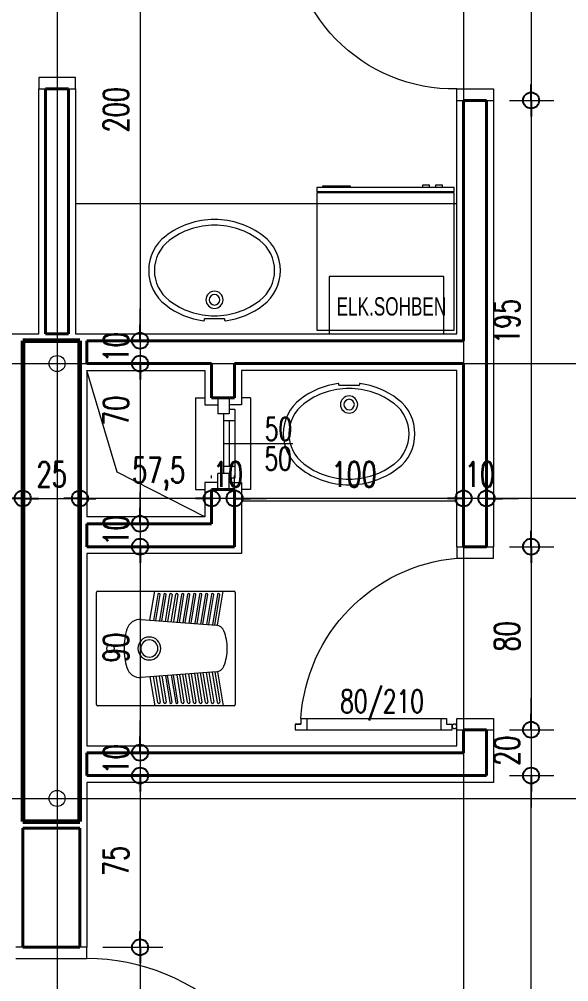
# Model space of a CAD drawing. Header units: millimetres. Extents: x 2016.56 to 2021.8, y 13721.83 to 13722.48.
# Drawn here: x 2017.4141 to 2017.4621, y 13722.1568 to 13722.2409 of the extents above; entities that cross this region are included whole.
import ezdxf

# ---------------------------------------------------------------- set-up
doc = ezdxf.new("R2010")
doc.units = ezdxf.units.MM
for name, pattern in [('ACAD_ISO04W100', [30, 24, -3, 0, -3]), ('ACAD_ISO07W100', [3, 0, -3]), ('DASHED2', [9.524999999999999, 6.35, -3.175])]:
    doc.linetypes.add(name, pattern=pattern)
doc.layers.get('0').update_dxf_attribs({"lineweight": 20})
for name, color, linetype, lineweight in [('aks', 1, 'Continuous', 9), ('DH', 7, 'Continuous', 20), ('DUVAR', 4, 'Continuous', 40), ('DV', 7, 'Continuous', 20), ('kolon', 5, 'Continuous', 60), ('PENCERE', 3, 'Continuous', 13), ('SIVA', 7, 'Continuous', 20), ('TEFRİŞ', 11, 'Continuous', 9), ('TEXT', 7, 'Continuous', 20)]:
    doc.layers.add(name, color=color, linetype=linetype, lineweight=lineweight)
doc.styles.get("Standard").update_dxf_attribs({"font": 'txt.shx', "width": 0.7, "height": 11})
doc.styles.add('style3', font='GOTHIC.TTF', dxfattribs={"width": 0.7, "height": 11})

msp = doc.modelspace()

# ---------------------------------------------------------------- linework, layer by layer
at = {"color": 0, "lineweight": -2}
for p, q in [((2017.458789710991, 13722.23378914312), (2017.458789710991, 13722.23518914312)), ((2017.458789710991, 13722.23378914312), (2017.458789710991, 13722.23238914312)), ((2017.42464477838, 13722.21278914312), (2017.42464477838, 13722.21418914312)), ((2017.42464477838, 13722.21278914312), (2017.42464477838, 13722.21418914312)), ((2017.42464477838, 13722.21078914312), (2017.42464477838, 13722.20938914313)), ((2017.42464477838, 13722.21078914312), (2017.42464477838, 13722.20938914313)), ((2017.414398024885, 13722.1990094783), (2017.412998024885, 13722.1990094783)), ((2017.414398024885, 13722.1990094783), (2017.415798024885, 13722.1990094783)), ((2017.419398024885, 13722.1990094783), (2017.417998024885, 13722.1990094783)), ((2017.419398024885, 13722.1990094783), (2017.420798024885, 13722.1990094783)), ((2017.42464477838, 13722.19678914312), (2017.42464477838, 13722.19818914312)), ((2017.42464477838, 13722.19678914312), (2017.42464477838, 13722.19818914312)), ((2017.430898024885, 13722.1990094783), (2017.429498024885, 13722.1990094783)), ((2017.430898024885, 13722.1990094783), (2017.429498024885, 13722.1990094783)), ((2017.432898024885, 13722.1990094783), (2017.434298024885, 13722.1990094783)), ((2017.432898024885, 13722.1990094783), (2017.434298024885, 13722.1990094783)), ((2017.452898024885, 13722.1990094783), (2017.451498024885, 13722.1990094783)), ((2017.452898024885, 13722.1990094783), (2017.451498024885, 13722.1990094783)), ((2017.454898024885, 13722.1990094783), (2017.456298024885, 13722.1990094783)), ((2017.454898024885, 13722.1990094783), (2017.456298024885, 13722.1990094783)), ((2017.458789710991, 13722.19478914312), (2017.458789710991, 13722.19618914312)), ((2017.42464477838, 13722.19478914312), (2017.42464477838, 13722.19338914312)), ((2017.42464477838, 13722.19478914312), (2017.42464477838, 13722.19338914312)), ((2017.458789710991, 13722.19478914312), (2017.458789710991, 13722.19338914312)), ((2017.458789710991, 13722.17878914312), (2017.458789710991, 13722.18018914312)), ((2017.458789710991, 13722.17878914312), (2017.458789710991, 13722.18018914312)), ((2017.42464477838, 13722.17678914312), (2017.42464477838, 13722.17818914312)), ((2017.42464477838, 13722.17678914312), (2017.42464477838, 13722.17818914312)), ((2017.42464477838, 13722.17478914312), (2017.42464477838, 13722.17338914312)), ((2017.42464477838, 13722.17478914312), (2017.42464477838, 13722.17338914312)), ((2017.458789710991, 13722.17478914312), (2017.458789710991, 13722.17338914312)), ((2017.458789710991, 13722.17478914312), (2017.458789710991, 13722.17338914312)), ((2017.42464477838, 13722.15978914312), (2017.42464477838, 13722.16118914312)), ((2017.42464477838, 13722.15978914312), (2017.42464477838, 13722.15838914312))]:
    msp.add_line(p, q, dxfattribs=at)
for p, q in [((2017.418998024885, 13722.22478914312), (2017.452298024885, 13722.22478914312)), ((2017.418998024885, 13722.22478914312), (2017.452298024885, 13722.22478914312)), ((2017.433498024885, 13722.19878914312), (2017.452298024885, 13722.19878914312)), ((2017.433498024885, 13722.19878914312), (2017.452298024885, 13722.19878914312))]:
    msp.add_line(p, q)
at = {"linetype": 'DASHED2'}
for p, q in [((2017.451170064522, 13722.21838914313), (2017.441170064522, 13722.21838914313)), ((2017.441170064522, 13722.21838914313), (2017.441170064522, 13722.21338914312)), ((2017.451170064522, 13722.21338914312), (2017.451170064522, 13722.21838914313))]:
    msp.add_line(p, q, dxfattribs=at)
at = {"color": 0, "lineweight": -2}
for centre in [(2017.458789710991, 13722.23378914312), (2017.458789710991, 13722.23378914312), (2017.42464477838, 13722.21278914312), (2017.42464477838, 13722.21278914312), (2017.42464477838, 13722.21078914312), (2017.42464477838, 13722.21078914312), (2017.414398024885, 13722.1990094783), (2017.414398024885, 13722.1990094783), (2017.419398024885, 13722.1990094783), (2017.419398024885, 13722.1990094783), (2017.430898024885, 13722.1990094783), (2017.430898024885, 13722.1990094783), (2017.432898024885, 13722.1990094783), (2017.432898024885, 13722.1990094783), (2017.452898024885, 13722.1990094783), (2017.452898024885, 13722.1990094783), (2017.454898024885, 13722.1990094783), (2017.454898024885, 13722.1990094783), (2017.42464477838, 13722.19678914312), (2017.42464477838, 13722.19678914312), (2017.42464477838, 13722.19478914312), (2017.42464477838, 13722.19478914312), (2017.458789710991, 13722.19478914312), (2017.458789710991, 13722.19478914312), (2017.458789710991, 13722.17878914312), (2017.458789710991, 13722.17878914312), (2017.42464477838, 13722.17678914312), (2017.42464477838, 13722.17678914312), (2017.42464477838, 13722.17478914312), (2017.42464477838, 13722.17478914312), (2017.458789710991, 13722.17478914312), (2017.458789710991, 13722.17478914312), (2017.42464477838, 13722.15978914312), (2017.42464477838, 13722.15978914312)]:
    msp.add_circle(centre, 0.0007, dxfattribs=at)
at = {"layer": 'aks', "linetype": 'ACAD_ISO04W100', "ltscale": 2}
for p, q in [((2017.417398024885, 13722.40645173834), (2017.417398024885, 13721.95238660583)), ((2017.417398024885, 13722.40645173834), (2017.417398024885, 13721.95238660583)), ((2017.452898024885, 13722.40645173834), (2017.452898024885, 13721.95238660583)), ((2017.452898024885, 13722.40645173834), (2017.452898024885, 13721.95238660583)), ((2017.135878254372, 13722.21078914312), (2017.599917795397, 13722.21078914312)), ((2017.135878254372, 13722.17278914312), (2017.599917795397, 13722.17278914312))]:
    msp.add_line(p, q, dxfattribs=at)
at = {"layer": 'aks'}
for centre in [(2017.417398024885, 13722.21078914312), (2017.417398024885, 13722.21078914312), (2017.417398024885, 13722.17278914312), (2017.417398024885, 13722.17278914312)]:
    msp.add_circle(centre, 0.0007, dxfattribs=at)
at = {"layer": 'DH', "lineweight": 20}
for p, q in [((2017.452898024885, 13722.20160637476), (2017.452898024885, 13722.1970094783)), ((2017.452898024885, 13722.20160637476), (2017.452898024885, 13722.1970094783)), ((2017.414398024885, 13722.19280788038), (2017.414398024885, 13722.2010094783)), ((2017.414398024885, 13722.19280788038), (2017.414398024885, 13722.2010094783)), ((2017.419398024885, 13722.20078914312), (2017.419398024885, 13722.2010094783)), ((2017.419398024885, 13722.1927502084), (2017.419398024885, 13722.2010094783)), ((2017.430898024885, 13722.20078914312), (2017.430898024885, 13722.2010094783)), ((2017.430898024885, 13722.20078914312), (2017.430898024885, 13722.2010094783)), ((2017.432898024885, 13722.19878914312), (2017.432898024885, 13722.2010094783)), ((2017.432898024885, 13722.19878914312), (2017.432898024885, 13722.2010094783)), ((2017.454898024885, 13722.20115988443), (2017.454898024885, 13722.1970094783)), ((2017.454898024885, 13722.20115988443), (2017.454898024885, 13722.1970094783))]:
    msp.add_line(p, q, dxfattribs=at)
at = {"layer": 'DH'}
for p, q in [((2017.415798024885, 13722.1990094783), (2017.417998024885, 13722.1990094783)), ((2017.429498024885, 13722.1990094783), (2017.420798024885, 13722.1990094783)), ((2017.429498024885, 13722.1990094783), (2017.428098024885, 13722.1990094783)), ((2017.432898024885, 13722.1990094783), (2017.430898024885, 13722.1990094783)), ((2017.451498024885, 13722.1990094783), (2017.434298024885, 13722.1990094783)), ((2017.434298024885, 13722.1990094783), (2017.435698024885, 13722.1990094783)), ((2017.451498024885, 13722.1990094783), (2017.450098024885, 13722.1990094783)), ((2017.454898024885, 13722.1990094783), (2017.452898024885, 13722.1990094783)), ((2017.475498024885, 13722.1990094783), (2017.456298024885, 13722.1990094783)), ((2017.456298024885, 13722.1990094783), (2017.457698024885, 13722.1990094783))]:
    msp.add_line(p, q, dxfattribs=at)
at = {"layer": 'DUVAR'}
for p, q in [((2017.418398024885, 13722.23478914312), (2017.416398024885, 13722.23478914312)), ((2017.416398024885, 13722.21338914312), (2017.416398024885, 13722.23478914312)), ((2017.418398024885, 13722.23478914312), (2017.416398024885, 13722.23478914312)), ((2017.416398024885, 13722.21338914312), (2017.416398024885, 13722.23478914312)), ((2017.418398024885, 13722.21338914312), (2017.418398024885, 13722.23478914312)), ((2017.418398024885, 13722.21338914312), (2017.418398024885, 13722.23478914312)), ((2017.452898024885, 13722.23378914312), (2017.452898024885, 13722.21278914312)), ((2017.452898024885, 13722.23378914312), (2017.454898024885, 13722.23378914312)), ((2017.452898024885, 13722.23378914312), (2017.452898024885, 13722.21278914312)), ((2017.452898024885, 13722.23378914312), (2017.454898024885, 13722.23378914312)), ((2017.454898024885, 13722.23378914312), (2017.454898024885, 13722.19478914312)), ((2017.454898024885, 13722.23378914312), (2017.454898024885, 13722.19478914312)), ((2017.416398024885, 13722.21338914312), (2017.418398024885, 13722.21338914312)), ((2017.419998024885, 13722.21278914312), (2017.452898024885, 13722.21278914312)), ((2017.419998024885, 13722.21278914312), (2017.452898024885, 13722.21278914312)), ((2017.419998024885, 13722.21278914312), (2017.419998024885, 13722.21078914312)), ((2017.419998024885, 13722.21078914312), (2017.430898024885, 13722.21078914312)), ((2017.419998024885, 13722.21078914312), (2017.430898024885, 13722.21078914312)), ((2017.430898024885, 13722.21078914312), (2017.430898024885, 13722.20778914312)), ((2017.430898024885, 13722.21078914312), (2017.430898024885, 13722.20778914312)), ((2017.432898024885, 13722.21078914312), (2017.452898024885, 13722.21078914312)), ((2017.432898024885, 13722.21078914312), (2017.432898024885, 13722.20778914312)), ((2017.432898024885, 13722.21078914312), (2017.452898024885, 13722.21078914312)), ((2017.432898024885, 13722.21078914312), (2017.432898024885, 13722.20778914312)), ((2017.452898024885, 13722.21078914312), (2017.452898024885, 13722.19478914312)), ((2017.452898024885, 13722.21078914312), (2017.452898024885, 13722.19478914312)), ((2017.430898024885, 13722.20778914312), (2017.432898024885, 13722.20778914312)), ((2017.430898024885, 13722.20778914312), (2017.432898024885, 13722.20778914312)), ((2017.430898024885, 13722.19978914312), (2017.430898024885, 13722.19678914312)), ((2017.430898024885, 13722.19978914312), (2017.432898024885, 13722.19978914312)), ((2017.430898024885, 13722.19978914312), (2017.430898024885, 13722.19678914312)), ((2017.430898024885, 13722.19978914312), (2017.432898024885, 13722.19978914312)), ((2017.432898024885, 13722.19978914312), (2017.432898024885, 13722.19478914312)), ((2017.432898024885, 13722.19978914312), (2017.432898024885, 13722.19478914312)), ((2017.430898024885, 13722.19678914312), (2017.419998024885, 13722.19678914312)), ((2017.430898024885, 13722.19678914312), (2017.419998024885, 13722.19678914312)), ((2017.419998024885, 13722.19678914312), (2017.419998024885, 13722.19478914312)), ((2017.432898024885, 13722.19478914312), (2017.419998024885, 13722.19478914312)), ((2017.432898024885, 13722.19478914312), (2017.419998024885, 13722.19478914312)), ((2017.452898024885, 13722.19478914312), (2017.454898024885, 13722.19478914312)), ((2017.452898024885, 13722.19478914312), (2017.454898024885, 13722.19478914312)), ((2017.452898024885, 13722.17878914312), (2017.452898024885, 13722.17678914312)), ((2017.452898024885, 13722.17878914312), (2017.454898024885, 13722.17878914312)), ((2017.452898024885, 13722.17878914312), (2017.452898024885, 13722.17678914312)), ((2017.452898024885, 13722.17878914312), (2017.454898024885, 13722.17878914312)), ((2017.454898024885, 13722.17878914312), (2017.454898024885, 13722.17478914312)), ((2017.454898024885, 13722.17878914312), (2017.454898024885, 13722.17478914312)), ((2017.452898024885, 13722.17678914312), (2017.419998024885, 13722.17678914312)), ((2017.419998024885, 13722.17478914312), (2017.419998024885, 13722.17678914312)), ((2017.452898024885, 13722.17678914312), (2017.419998024885, 13722.17678914312)), ((2017.419998024885, 13722.17478914312), (2017.419998024885, 13722.17678914312)), ((2017.454898024885, 13722.17478914312), (2017.419998024885, 13722.17478914312)), ((2017.454898024885, 13722.17478914312), (2017.419998024885, 13722.17478914312)), ((2017.414398024885, 13722.17018914312), (2017.414398024885, 13722.15978914312)), ((2017.414398024885, 13722.17018914312), (2017.419398024885, 13722.17018914312)), ((2017.414398024885, 13722.17018914312), (2017.419398024885, 13722.17018914312)), ((2017.414398024885, 13722.17018914312), (2017.414398024885, 13722.15978914312)), ((2017.414398024885, 13722.17018914312), (2017.414398024885, 13722.15978914312)), ((2017.414398024885, 13722.17018914312), (2017.419398024885, 13722.17018914312)), ((2017.414398024885, 13722.17018914312), (2017.419398024885, 13722.17018914312)), ((2017.414398024885, 13722.17018914312), (2017.414398024885, 13722.15978914312)), ((2017.419398024885, 13722.17018914312), (2017.419398024885, 13722.15978914312)), ((2017.419398024885, 13722.17018914312), (2017.419398024885, 13722.15978914312)), ((2017.419398024885, 13722.17018914312), (2017.419398024885, 13722.15978914312)), ((2017.419398024885, 13722.17018914312), (2017.419398024885, 13722.15978914312)), ((2017.414398024885, 13722.15978914312), (2017.419398024885, 13722.15978914312)), ((2017.414398024885, 13722.15978914312), (2017.419398024885, 13722.15978914312)), ((2017.414398024885, 13722.15978914312), (2017.419398024885, 13722.15978914312)), ((2017.414398024885, 13722.15978914312), (2017.419398024885, 13722.15978914312))]:
    msp.add_line(p, q, dxfattribs=at)
at = {"layer": 'DV'}
for p, q in [((2017.42464477838, 13722.25138914312), (2017.42464477838, 13722.21418914312)), ((2017.458789710991, 13722.24938914312), (2017.458789710991, 13722.23518914312)), ((2017.458789710991, 13722.23238914312), (2017.458789710991, 13722.19618914312)), ((2017.42464477838, 13722.21418914312), (2017.42464477838, 13722.21558914312)), ((2017.42464477838, 13722.21278914312), (2017.42464477838, 13722.21078914312)), ((2017.42464477838, 13722.20938914313), (2017.42464477838, 13722.20798914312)), ((2017.42464477838, 13722.20938914313), (2017.42464477838, 13722.19818914312)), ((2017.42464477838, 13722.19818914312), (2017.42464477838, 13722.19958914312)), ((2017.42464477838, 13722.19678914312), (2017.42464477838, 13722.19478914312)), ((2017.42464477838, 13722.19338914312), (2017.42464477838, 13722.19198914312)), ((2017.42464477838, 13722.19338914312), (2017.42464477838, 13722.17818914312)), ((2017.458789710991, 13722.19338914312), (2017.458789710991, 13722.18018914312)), ((2017.458789710991, 13722.18018914312), (2017.458789710991, 13722.18158914312)), ((2017.42464477838, 13722.17818914312), (2017.42464477838, 13722.17958914312)), ((2017.458789710991, 13722.17878914312), (2017.458789710991, 13722.17478914312)), ((2017.42464477838, 13722.17678914312), (2017.42464477838, 13722.17478914312)), ((2017.42464477838, 13722.17338914312), (2017.42464477838, 13722.17198914312)), ((2017.42464477838, 13722.17338914312), (2017.42464477838, 13722.16118914312)), ((2017.458789710991, 13722.13618914312), (2017.458789710991, 13722.17338914312)), ((2017.458789710991, 13722.17338914312), (2017.458789710991, 13722.17198914312)), ((2017.42464477838, 13722.15838914312), (2017.42464477838, 13722.14118914312))]:
    msp.add_line(p, q, dxfattribs=at)
at = {"layer": 'DV', "lineweight": 20}
for p, q in [((2017.456898024885, 13722.23378914312), (2017.460789710991, 13722.23378914312)), ((2017.456898024885, 13722.23378914312), (2017.460789710991, 13722.23378914312)), ((2017.425340600043, 13722.21278914312), (2017.42264477838, 13722.21278914312)), ((2017.425340600043, 13722.21278914312), (2017.42264477838, 13722.21278914312)), ((2017.425704983987, 13722.21078914312), (2017.42264477838, 13722.21078914312)), ((2017.425704983987, 13722.21078914312), (2017.42264477838, 13722.21078914312)), ((2017.425975613407, 13722.19678914312), (2017.42264477838, 13722.19678914312)), ((2017.425975613407, 13722.19678914312), (2017.42264477838, 13722.19678914312)), ((2017.426276742785, 13722.19478914312), (2017.42264477838, 13722.19478914312)), ((2017.426276742785, 13722.19478914312), (2017.42264477838, 13722.19478914312)), ((2017.456898024885, 13722.19478914312), (2017.460789710991, 13722.19478914312)), ((2017.456898024885, 13722.19478914312), (2017.460789710991, 13722.19478914312)), ((2017.456898024885, 13722.17878914312), (2017.460789710991, 13722.17878914312)), ((2017.456898024885, 13722.17878914312), (2017.460789710991, 13722.17878914312)), ((2017.42741523623, 13722.17678914312), (2017.42264477838, 13722.17678914312)), ((2017.42741523623, 13722.17678914312), (2017.42264477838, 13722.17678914312)), ((2017.427684037074, 13722.17478914312), (2017.42264477838, 13722.17478914312)), ((2017.427684037074, 13722.17478914312), (2017.42264477838, 13722.17478914312)), ((2017.456898024885, 13722.17478914312), (2017.460789710991, 13722.17478914312)), ((2017.456898024885, 13722.17478914312), (2017.460789710991, 13722.17478914312)), ((2017.421398024885, 13722.15978914312), (2017.42664477838, 13722.15978914312)), ((2017.421398024885, 13722.15978914312), (2017.42664477838, 13722.15978914312))]:
    msp.add_line(p, q, dxfattribs=at)
at = {"layer": 'kolon'}
for p, q in [((2017.419398024885, 13722.21278914312), (2017.414398024885, 13722.21278914312)), ((2017.414398024885, 13722.21278914312), (2017.414398024885, 13722.17078914312)), ((2017.419398024885, 13722.21278914312), (2017.414398024885, 13722.21278914312)), ((2017.414398024885, 13722.21278914312), (2017.414398024885, 13722.17078914312)), ((2017.419398024885, 13722.17078914312), (2017.419398024885, 13722.21278914312)), ((2017.419398024885, 13722.17078914312), (2017.419398024885, 13722.21278914312)), ((2017.414398024885, 13722.17078914312), (2017.419398024885, 13722.17078914312)), ((2017.414398024885, 13722.17078914312), (2017.419398024885, 13722.17078914312))]:
    msp.add_line(p, q, dxfattribs=at)
at = {"layer": 'PENCERE'}
for p, q in [((2017.418998024885, 13722.23578914312), (2017.415798024885, 13722.23578914312)), ((2017.415798024885, 13722.23578914312), (2017.415798024885, 13722.23478914312)), ((2017.418998024885, 13722.23578914312), (2017.415798024885, 13722.23578914312)), ((2017.415798024885, 13722.23578914312), (2017.415798024885, 13722.23478914312)), ((2017.418998024885, 13722.23478914312), (2017.418998024885, 13722.23578914312)), ((2017.418998024885, 13722.23478914312), (2017.418998024885, 13722.23578914312)), ((2017.415798024885, 13722.23478914312), (2017.416398024885, 13722.23478914312)), ((2017.415798024885, 13722.23478914312), (2017.416398024885, 13722.23478914312)), ((2017.418398024885, 13722.23478914312), (2017.418998024885, 13722.23478914312)), ((2017.418398024885, 13722.23478914312), (2017.418998024885, 13722.23478914312)), ((2017.455498024885, 13722.23478914312), (2017.455498024885, 13722.23378914312)), ((2017.455498024885, 13722.23478914312), (2017.455498024885, 13722.23378914312)), ((2017.452298024885, 13722.23378914312), (2017.452898024885, 13722.23378914312)), ((2017.452298024885, 13722.23378914312), (2017.452898024885, 13722.23378914312)), ((2017.454898024885, 13722.23378914312), (2017.455498024885, 13722.23378914312)), ((2017.454898024885, 13722.23378914312), (2017.455498024885, 13722.23378914312)), ((2017.431433699091, 13722.20778914312), (2017.431433699091, 13722.20638914312)), ((2017.431433699091, 13722.20778914312), (2017.431433699091, 13722.20638914312)), ((2017.432433699091, 13722.20778914312), (2017.432433699091, 13722.20638914312)), ((2017.432433699091, 13722.20778914312), (2017.432433699091, 13722.20638914312)), ((2017.432933699091, 13722.20678914312), (2017.432433699091, 13722.20678914312)), ((2017.432933699091, 13722.20678914312), (2017.432433699091, 13722.20678914312)), ((2017.432933699091, 13722.20678914312), (2017.432933699091, 13722.20078914312)), ((2017.432933699091, 13722.20678914312), (2017.432933699091, 13722.20078914312)), ((2017.432433699091, 13722.20638914312), (2017.431433699091, 13722.20638914312)), ((2017.432433699091, 13722.20638914312), (2017.431433699091, 13722.20638914312)), ((2017.431933699091, 13722.20638914312), (2017.431933699091, 13722.20118914312)), ((2017.431933699091, 13722.20638914312), (2017.431933699091, 13722.20118914312)), ((2017.432933699091, 13722.20578914313), (2017.431933699091, 13722.20578914313)), ((2017.432933699091, 13722.20578914313), (2017.431933699091, 13722.20578914313)), ((2017.432433699091, 13722.20578914313), (2017.432433699091, 13722.20178914312)), ((2017.432433699091, 13722.20578914313), (2017.432433699091, 13722.20178914312)), ((2017.432933699091, 13722.20178914312), (2017.431933699091, 13722.20178914312)), ((2017.432933699091, 13722.20178914312), (2017.431933699091, 13722.20178914312)), ((2017.432433699091, 13722.20118914312), (2017.431433699091, 13722.20118914312)), ((2017.431433699091, 13722.19978914312), (2017.431433699091, 13722.20118914312)), ((2017.432433699091, 13722.20118914312), (2017.431433699091, 13722.20118914312)), ((2017.431433699091, 13722.19978914312), (2017.431433699091, 13722.20118914312)), ((2017.432433699091, 13722.19978914312), (2017.432433699091, 13722.20118914312)), ((2017.432433699091, 13722.19978914312), (2017.432433699091, 13722.20118914312)), ((2017.432933699091, 13722.20078914312), (2017.432433699091, 13722.20078914312)), ((2017.432933699091, 13722.20078914312), (2017.432433699091, 13722.20078914312)), ((2017.452298024885, 13722.19478914312), (2017.452898024885, 13722.19478914312)), ((2017.452298024885, 13722.19478914312), (2017.452898024885, 13722.19478914312)), ((2017.454898024885, 13722.19478914312), (2017.455498024885, 13722.19478914312)), ((2017.454898024885, 13722.19478914312), (2017.455498024885, 13722.19478914312)), ((2017.455498024885, 13722.19378914312), (2017.455498024885, 13722.19478914312)), ((2017.455498024885, 13722.19378914312), (2017.455498024885, 13722.19478914312)), ((2017.455498024885, 13722.17978914312), (2017.455498024885, 13722.17878914312)), ((2017.455498024885, 13722.17978914312), (2017.455498024885, 13722.17878914312)), ((2017.452298024885, 13722.17878914312), (2017.452898024885, 13722.17878914312)), ((2017.452298024885, 13722.17878914312), (2017.452898024885, 13722.17878914312)), ((2017.454898024885, 13722.17878914312), (2017.455498024885, 13722.17878914312)), ((2017.454898024885, 13722.17878914312), (2017.455498024885, 13722.17878914312)), ((2017.414398024885, 13722.15978914312), (2017.413798024885, 13722.15978914312)), ((2017.414398024885, 13722.15978914312), (2017.413798024885, 13722.15978914312)), ((2017.419998024885, 13722.15978914312), (2017.419398024885, 13722.15978914312)), ((2017.419998024885, 13722.15978914312), (2017.419398024885, 13722.15978914312)), ((2017.419998024885, 13722.15878914312), (2017.419998024885, 13722.15978914312)), ((2017.419998024885, 13722.15878914312), (2017.419998024885, 13722.15978914312))]:
    msp.add_line(p, q, dxfattribs=at)
at = {"layer": 'PENCERE', "extrusion": (2.999321443644279e-32, -1.224606353822378e-16, -1)}
for p, q in [((2017.452298024885, 13722.23478914312), (2017.455498024885, 13722.23478914312)), ((2017.452298024885, 13722.23378914312), (2017.452298024885, 13722.23478914312)), ((2017.452298024885, 13722.23478914312), (2017.455498024885, 13722.23478914312)), ((2017.452298024885, 13722.23378914312), (2017.452298024885, 13722.23478914312))]:
    msp.add_line(p, q, dxfattribs=at)
at = {"layer": 'PENCERE', "extrusion": (2.999321443644278e-32, 1.224606353822377e-16, -1)}
for p, q in [((2017.452298024885, 13722.19478914312), (2017.452298024885, 13722.19378914312)), ((2017.452298024885, 13722.19478914312), (2017.452298024885, 13722.19378914312)), ((2017.452298024885, 13722.19378914312), (2017.455498024885, 13722.19378914312)), ((2017.452298024885, 13722.19378914312), (2017.455498024885, 13722.19378914312))]:
    msp.add_line(p, q, dxfattribs=at)
at = {"layer": 'PENCERE', "extrusion": (4.379057701015052e-47, -1.224606353822377e-16, -1)}
for p, q in [((2017.438698024885, 13722.17978914312), (2017.451398024885, 13722.17978914312)), ((2017.438698024885, 13722.17978914312), (2017.438698024885, 13722.17928914313)), ((2017.438698024885, 13722.17978914312), (2017.451398024885, 13722.17978914312)), ((2017.438698024885, 13722.17978914312), (2017.438698024885, 13722.17928914313)), ((2017.439198024885, 13722.17978914312), (2017.439198024885, 13722.17878914312)), ((2017.439198024885, 13722.17978914312), (2017.439198024885, 13722.17878914312)), ((2017.450898024885, 13722.17978914312), (2017.450898024885, 13722.17878914312)), ((2017.450898024885, 13722.17978914312), (2017.450898024885, 13722.17878914312)), ((2017.451398024885, 13722.17978914312), (2017.451398024885, 13722.17928914313)), ((2017.451398024885, 13722.17978914312), (2017.451398024885, 13722.17928914313)), ((2017.438698024885, 13722.17928914313), (2017.438198024885, 13722.17928914313)), ((2017.438198024885, 13722.17928914313), (2017.438698024885, 13722.17928914313)), ((2017.438198024885, 13722.17928914313), (2017.438198024885, 13722.17878914312)), ((2017.438698024885, 13722.17928914313), (2017.438198024885, 13722.17928914313)), ((2017.438198024885, 13722.17928914313), (2017.438698024885, 13722.17928914313)), ((2017.438198024885, 13722.17928914313), (2017.438198024885, 13722.17878914312)), ((2017.451398024885, 13722.17928914313), (2017.451898024885, 13722.17928914313)), ((2017.451398024885, 13722.17928914313), (2017.451898024885, 13722.17928914313)), ((2017.451898024885, 13722.17878914312), (2017.451898024885, 13722.17928914313)), ((2017.451898024885, 13722.17878914312), (2017.451898024885, 13722.17928914313)), ((2017.438198024885, 13722.17878914312), (2017.451898024885, 13722.17878914312)), ((2017.438198024885, 13722.17878914312), (2017.451898024885, 13722.17878914312))]:
    msp.add_line(p, q, dxfattribs=at)
at = {"layer": 'PENCERE', "extrusion": (1.499660721822138e-32, -1.224606353822377e-16, -1)}
for p, q in [((2017.452298024885, 13722.17978914312), (2017.455498024885, 13722.17978914312)), ((2017.452298024885, 13722.17878914312), (2017.452298024885, 13722.17978914312)), ((2017.452298024885, 13722.17978914312), (2017.455498024885, 13722.17978914312)), ((2017.452298024885, 13722.17878914312), (2017.452298024885, 13722.17978914312))]:
    msp.add_line(p, q, dxfattribs=at)
at = {"layer": 'PENCERE', "extrusion": (-1.359474883320852e-29, 1.224606353822377e-16, -1)}
msp.add_line((2017.413798024885, 13722.15878914312), (2017.419998024885, 13722.15878914312), dxfattribs=at)
msp.add_line((2017.413798024885, 13722.15878914312), (2017.419998024885, 13722.15878914312), dxfattribs=at)
at = {"layer": 'PENCERE', "extrusion": (4.379057701015052e-47, -1.224606353822377e-16, -1)}
msp.add_circle((-2017.452098024885, 13722.17908914312), 0.0002, dxfattribs=at)
msp.add_circle((-2017.452098024885, 13722.17908914312), 0.0002, dxfattribs=at)
at = {"layer": 'PENCERE', "extrusion": (4.379057701015053e-47, 1.224606353822377e-16, -1)}
msp.add_arc((-2017.452050141779, 13722.24915320357), 0.01436619916531696, 269.0113348320822, 2.537105294309051, dxfattribs=at)
msp.add_arc((-2017.452050141779, 13722.24915320357), 0.01436619916531696, 269.0113348320822, 2.537105294309051, dxfattribs=at)
at = {"layer": 'PENCERE', "extrusion": (4.379057701015052e-47, -1.224606353822377e-16, -1)}
msp.add_arc((-2017.453657129477, 13722.17886315581), 0.01498773707762894, 3.542160714064348, 84.79720814312692, dxfattribs=at)
msp.add_arc((-2017.453657129477, 13722.17886315581), 0.01498773707762894, 3.542160714064348, 84.79720814312692, dxfattribs=at)
at = {"layer": 'PENCERE'}
msp.add_arc((2017.420084510256, 13722.14099844898), 0.01779090436109204, 359.3259128551594, 90.27852807287003, dxfattribs=at)
msp.add_arc((2017.420084510256, 13722.14099844898), 0.01779090436109204, 359.3259128551594, 90.27852807287003, dxfattribs=at)
at = {"layer": 'SIVA'}
for p, q in [((2017.415798024885, 13722.21338914312), (2017.415798024885, 13722.23478914312)), ((2017.418998024885, 13722.23478914312), (2017.418998024885, 13722.21338914312)), ((2017.452298024885, 13722.21338914312), (2017.452298024885, 13722.23378914312)), ((2017.455498024885, 13722.23378914312), (2017.455498024885, 13722.19478914312)), ((2017.370998024885, 13722.21338914312), (2017.415798024885, 13722.21338914312)), ((2017.418998024885, 13722.21338914312), (2017.452298024885, 13722.21338914312)), ((2017.419998024885, 13722.21018914312), (2017.430298024885, 13722.21018914312)), ((2017.422644989495, 13722.20131287235), (2017.419998024885, 13722.21018914312)), ((2017.419998024885, 13722.21018914312), (2017.419998024885, 13722.19738914312)), ((2017.430298024885, 13722.21018914312), (2017.430298024885, 13722.20718914312)), ((2017.452298024885, 13722.21018914312), (2017.433498024885, 13722.21018914312)), ((2017.433498024885, 13722.21018914312), (2017.433498024885, 13722.20718914312)), ((2017.452298024885, 13722.19478914312), (2017.452298024885, 13722.21018914312)), ((2017.429498024885, 13722.20778914312), (2017.430298024885, 13722.20778914312)), ((2017.429498024885, 13722.20778914312), (2017.429498024885, 13722.19978914312)), ((2017.434298024885, 13722.20778914312), (2017.433498024885, 13722.20778914312)), ((2017.434298024885, 13722.20778914312), (2017.434298024885, 13722.19978914312)), ((2017.430298024885, 13722.20718914312), (2017.431433699091, 13722.20718914312)), ((2017.433498024885, 13722.20718914312), (2017.432433699091, 13722.20718914312)), ((2017.430298024885, 13722.19738914312), (2017.422644989495, 13722.20131287235)), ((2017.431433699091, 13722.20038914312), (2017.430298024885, 13722.20038914312)), ((2017.430298024885, 13722.20038914312), (2017.430298024885, 13722.19738914312)), ((2017.432433699091, 13722.20038914312), (2017.433498024885, 13722.20038914312)), ((2017.433498024885, 13722.20038914312), (2017.433498024885, 13722.19418914312)), ((2017.429498024885, 13722.19978914312), (2017.430298024885, 13722.19978914312)), ((2017.434298024885, 13722.19978914312), (2017.433498024885, 13722.19978914312)), ((2017.430298024885, 13722.19738914312), (2017.419998024885, 13722.19738914312)), ((2017.419998024885, 13722.19418914312), (2017.419998024885, 13722.17738914312)), ((2017.433498024885, 13722.19418914312), (2017.419998024885, 13722.19418914312)), ((2017.452298024885, 13722.17738914312), (2017.452298024885, 13722.17878914312)), ((2017.455498024885, 13722.17878914312), (2017.455498024885, 13722.17418914312)), ((2017.419998024885, 13722.17738914312), (2017.452298024885, 13722.17738914312)), ((2017.419998024885, 13722.17418914312), (2017.419998024885, 13722.15978914312)), ((2017.455498024885, 13722.17418914312), (2017.419998024885, 13722.17418914312))]:
    msp.add_line(p, q, dxfattribs=at)
at = {"layer": 'TEFRİŞ'}
for p, q in [((2017.440068851909, 13722.22618508948), (2017.440068851909, 13722.22583070417)), ((2017.452068851909, 13722.22618508948), (2017.440068851909, 13722.22618508948)), ((2017.440598959729, 13722.22631891247), (2017.442998959729, 13722.22631891247)), ((2017.440598959729, 13722.22622839417), (2017.440598959729, 13722.22631891247)), ((2017.440998959729, 13722.22622839417), (2017.440998959729, 13722.22631891247)), ((2017.441398959729, 13722.22622839417), (2017.441398959729, 13722.22631891247)), ((2017.441798959729, 13722.22622839417), (2017.441798959729, 13722.22631891247)), ((2017.442198959729, 13722.22622839417), (2017.442198959729, 13722.22631891247)), ((2017.442598959729, 13722.22622839417), (2017.442598959729, 13722.22631891247)), ((2017.442998959729, 13722.22631891247), (2017.442998959729, 13722.22622839417)), ((2017.449332739308, 13722.22641698236), (2017.449921478855, 13722.22641698236)), ((2017.449332739308, 13722.22621777945), (2017.449332739308, 13722.22641698236)), ((2017.449921478855, 13722.22621777945), (2017.449921478855, 13722.22641698236)), ((2017.450477510563, 13722.22621777945), (2017.450477510563, 13722.22641698236)), ((2017.450477510563, 13722.22641698236), (2017.45106625011, 13722.22641698236)), ((2017.45106625011, 13722.22621777945), (2017.45106625011, 13722.22641698236)), ((2017.452068851909, 13722.22583070417), (2017.452068851909, 13722.22618508948)), ((2017.440068851909, 13722.22583070417), (2017.452068851909, 13722.22583070417)), ((2017.452068851909, 13722.22570344142), (2017.440068851909, 13722.22570344142)), ((2017.440068851909, 13722.22570344142), (2017.440068851909, 13722.22478914312)), ((2017.452068851909, 13722.22478914312), (2017.452068851909, 13722.22570344142)), ((2017.430246190252, 13722.21464746796), (2017.430246190252, 13722.21456760837)), ((2017.432010593371, 13722.21469509486), (2017.430285456398, 13722.21469509486)), ((2017.432049859518, 13722.21456760837), (2017.432049859518, 13722.21464746796)), ((2017.441996190252, 13722.20893081829), (2017.441996190252, 13722.20901067788)), ((2017.443760593371, 13722.20888319138), (2017.442035456399, 13722.20888319138)), ((2017.443799859518, 13722.20901067788), (2017.443799859518, 13722.20893081829)), ((2017.420853366204, 13722.18099492381), (2017.420853366204, 13722.19079492381)), ((2017.420953366204, 13722.19089492381), (2017.432853366204, 13722.19089492381)), ((2017.425512514682, 13722.18836891254), (2017.425925994811, 13722.19089492381)), ((2017.426198264003, 13722.19061958994), (2017.425825956258, 13722.18834510685)), ((2017.426026129387, 13722.18832990383), (2017.426397809268, 13722.1906005512)), ((2017.426718264003, 13722.19061958994), (2017.426339570963, 13722.18830609814)), ((2017.426539744092, 13722.18829089511), (2017.426917809268, 13722.1906005512)), ((2017.426853185669, 13722.18826708942), (2017.427238264003, 13722.19061958994)), ((2017.427437809268, 13722.1906005512), (2017.427053358797, 13722.1882518864)), ((2017.427366800373, 13722.18822808071), (2017.427758264003, 13722.19061958994)), ((2017.427957809268, 13722.1906005512), (2017.427566973502, 13722.18821287769)), ((2017.428278264003, 13722.19061958994), (2017.427880415078, 13722.188189072)), ((2017.428080588207, 13722.18817386898), (2017.428477809268, 13722.1906005512)), ((2017.428798264003, 13722.19061958994), (2017.428394029783, 13722.18815006329)), ((2017.428594202912, 13722.18813486027), (2017.428997809268, 13722.1906005512)), ((2017.429318264003, 13722.19061958994), (2017.428907644488, 13722.18811105458)), ((2017.429107817617, 13722.18809585156), (2017.429517809268, 13722.1906005512)), ((2017.429838264003, 13722.19061958994), (2017.429421259194, 13722.18807204587)), ((2017.429621432322, 13722.18805684284), (2017.430037809268, 13722.1906005512)), ((2017.430358264003, 13722.19061958994), (2017.429934873898, 13722.18803303716)), ((2017.430135047027, 13722.18801783413), (2017.430557809268, 13722.1906005512)), ((2017.430878264003, 13722.19061958994), (2017.430448488603, 13722.18799402844)), ((2017.430648661732, 13722.18797882542), (2017.431077809268, 13722.1906005512)), ((2017.431398264003, 13722.19061958994), (2017.430962103309, 13722.18795501973)), ((2017.431162276437, 13722.18793981671), (2017.431597809268, 13722.1906005512)), ((2017.431402484192, 13722.18792157308), (2017.431889188846, 13722.19089492381)), ((2017.432953366204, 13722.19079492381), (2017.432953366204, 13722.18099492381)), ((2017.424735544313, 13722.18842792295), (2017.43129099388, 13722.1879300407)), ((2017.43129099388, 13722.18385980693), (2017.424735544313, 13722.18336192468)), ((2017.425512514682, 13722.18342093509), (2017.425925994811, 13722.18089492381)), ((2017.426198264003, 13722.18117025769), (2017.425825956258, 13722.18344474078)), ((2017.426026129387, 13722.1834599438), (2017.426397809268, 13722.18118929643)), ((2017.426718264003, 13722.18117025769), (2017.426339570963, 13722.18348374949)), ((2017.426539744092, 13722.18349895251), (2017.426917809268, 13722.18118929643)), ((2017.426853185669, 13722.18352275821), (2017.427238264003, 13722.18117025769)), ((2017.427437809268, 13722.18118929643), (2017.427053358797, 13722.18353796123)), ((2017.427366800373, 13722.18356176692), (2017.427758264003, 13722.18117025769)), ((2017.427957809268, 13722.18118929643), (2017.427566973502, 13722.18357696994)), ((2017.428278264003, 13722.18117025769), (2017.427880415078, 13722.18360077563)), ((2017.428080588207, 13722.18361597865), (2017.428477809268, 13722.18118929643)), ((2017.428798264003, 13722.18117025769), (2017.428394029783, 13722.18363978434)), ((2017.428594202912, 13722.18365498736), (2017.428997809268, 13722.18118929643)), ((2017.429318264003, 13722.18117025769), (2017.428907644488, 13722.18367879305)), ((2017.429107817617, 13722.18369399607), (2017.429517809268, 13722.18118929643)), ((2017.429838264003, 13722.18117025769), (2017.429421259194, 13722.18371780176)), ((2017.429621432322, 13722.18373300479), (2017.430037809268, 13722.18118929643)), ((2017.430358264003, 13722.18117025769), (2017.429934873898, 13722.18375681047)), ((2017.430135047027, 13722.1837720135), (2017.430557809268, 13722.18118929643)), ((2017.430878264003, 13722.18117025769), (2017.430448488603, 13722.18379581919)), ((2017.430648661732, 13722.18381102221), (2017.431077809268, 13722.18118929643)), ((2017.431398264003, 13722.18117025769), (2017.430962103309, 13722.1838348279)), ((2017.431162276437, 13722.18385003092), (2017.431597809268, 13722.18118929643)), ((2017.431402484192, 13722.18386827455), (2017.431889188846, 13722.18089492381)), ((2017.432853366204, 13722.18089492381), (2017.420953366204, 13722.18089492381))]:
    msp.add_line(p, q, dxfattribs=at)
at = {"layer": 'TEFRİŞ', "linetype": 'ACAD_ISO07W100'}
for p, q in [((2017.440068851909, 13722.22478914312), (2017.440068851909, 13722.21370344142)), ((2017.452068851909, 13722.21370344142), (2017.452068851909, 13722.22478914312)), ((2017.440068851909, 13722.21370344142), (2017.452068851909, 13722.21370344142))]:
    msp.add_line(p, q, dxfattribs=at)
at = {"layer": 'TEFRİŞ'}
for centre, radius, start, end in [((2017.431148024885, 13722.21638914312), 0.007, 90, 127.5443250403583), ((2017.431148024885, 13722.21638914312), 0.006500000000000001, 90, 127.5443250403583), ((2017.431148024885, 13722.21638914312), 0.007, 52.4556749596417, 90), ((2017.431148024885, 13722.21638914312), 0.00650000000000001, 52.4556749596417, 90), ((2017.429198024885, 13722.21892636601), 0.003800000000000009, 127.5443250403583, 180), ((2017.433098024885, 13722.21892636601), 0.003800000000000011, 0, 52.4556749596417), ((2017.429198024885, 13722.21892636601), 0.003300000000000003, 127.5443250403583, 180), ((2017.433098024885, 13722.21892636601), 0.003300000000000002, 0, 52.4556749596417), ((2017.429198024885, 13722.21892636601), 0.003800000000000003, 180, 232.4556749596417), ((2017.429198024885, 13722.21892636601), 0.003299999999999994, 180, 232.4556749596417), ((2017.433098024885, 13722.21892636601), 0.003299999999999994, 307.5443250403583, 0), ((2017.433098024885, 13722.21892636601), 0.003799999999999997, 307.5443250403583, 0), ((2017.431148024885, 13722.21636767002), 0.00075, 90, 270), ((2017.431148024885, 13722.21636767002), 0.0004600000000000001, 90, 270), ((2017.431148024885, 13722.21636767002), 0.00075, 270, 90), ((2017.431148024885, 13722.21636767002), 0.0004600000000000001, 270, 90), ((2017.431148024885, 13722.22146358891), 0.006999999999999989, 232.4556749596417, 262.222813907987), ((2017.431148024885, 13722.22146358891), 0.006500000000000001, 232.4556749596417, 270), ((2017.431148024885, 13722.22146358891), 0.006500000000000001, 270, 307.5443250403583), ((2017.431148024885, 13722.22146358891), 0.007000000000000004, 277.777186092013, 307.5443250403583), ((2017.430206190252, 13722.21456760837), 3.999999999999886e-05, 262.222813907987, 0), ((2017.430285456398, 13722.21465509487), 4e-05, 90, 190.9920436954167), ((2017.432010593371, 13722.21465509487), 3.999999999999653e-05, 349.0079563045833, 90), ((2017.432089859518, 13722.21456760837), 3.999999999999886e-05, 180, 277.777186092013), ((2017.442898024885, 13722.20211469734), 0.006999999999999989, 97.77718609201298, 127.5443250403583), ((2017.442898024885, 13722.20211469734), 0.006500000000000001, 90, 127.5443250403583), ((2017.441956190252, 13722.20901067788), 3.999999999999886e-05, 0, 97.77718609201298), ((2017.442035456399, 13722.20892319138), 4e-05, 169.0079563045833, 270), ((2017.442898024885, 13722.20211469734), 0.006500000000000001, 52.4556749596417, 90), ((2017.443760593371, 13722.20892319138), 3.999999999999653e-05, 270, 10.99204369541668), ((2017.443839859518, 13722.20901067788), 3.999999999999886e-05, 82.222813907987, 180), ((2017.442898024885, 13722.20211469734), 0.007000000000000004, 52.4556749596417, 82.222813907987), ((2017.440948024885, 13722.20465192023), 0.003800000000000003, 127.5443250403583, 180), ((2017.442898024885, 13722.20721061622), 0.00075, 90, 270), ((2017.442898024885, 13722.20721061622), 0.0004600000000000001, 90, 270), ((2017.442898024885, 13722.20721061622), 0.00075, 270, 90), ((2017.442898024885, 13722.20721061622), 0.0004600000000000001, 270, 90), ((2017.444848024885, 13722.20465192023), 0.003799999999999997, 0, 52.4556749596417), ((2017.440948024885, 13722.20465192023), 0.003299999999999994, 127.5443250403583, 180), ((2017.444848024885, 13722.20465192023), 0.003299999999999994, 0, 52.4556749596417), ((2017.440948024885, 13722.20465192023), 0.003800000000000009, 180, 232.4556749596417), ((2017.440948024885, 13722.20465192023), 0.003300000000000003, 180, 232.4556749596417), ((2017.444848024885, 13722.20465192023), 0.003300000000000002, 307.5443250403583, 0), ((2017.444848024885, 13722.20465192023), 0.003800000000000011, 307.5443250403583, 0), ((2017.442898024885, 13722.20718914312), 0.007, 232.4556749596417, 270), ((2017.442898024885, 13722.20718914312), 0.006500000000000001, 232.4556749596417, 270), ((2017.442898024885, 13722.20718914312), 0.00650000000000001, 270, 307.5443250403583), ((2017.442898024885, 13722.20718914312), 0.007, 270, 307.5443250403583), ((2017.420953366204, 13722.19079492381), 0.0001, 90, 180), ((2017.426277213308, 13722.19060666681), 8.000000000051476e-05, 139.2017720049071, 170.7037570228706), ((2017.426302104837, 13722.19058518236), 0.0001128811458724563, 59.36505075081457, 139.2017720049071), ((2017.426318859963, 13722.19061347433), 8.000000000000041e-05, 350.7037570228705, 59.36505075081457), ((2017.426797213308, 13722.19060666681), 8.000000000051476e-05, 139.2017720049071, 170.7037570228706), ((2017.426822104837, 13722.19058518236), 0.0001128811458724563, 59.36505075081457, 139.2017720049071), ((2017.426838859963, 13722.19061347433), 8.000000000000041e-05, 350.7037570228705, 59.36505075081457), ((2017.427317213308, 13722.19060666681), 8.000000000051461e-05, 139.2017720049071, 170.7037570228706), ((2017.427342104837, 13722.19058518236), 0.0001128811458724552, 59.36505075081457, 139.2017720049071), ((2017.427358859963, 13722.19061347433), 7.999999999999937e-05, 350.7037570228705, 59.36505075081457), ((2017.427837213308, 13722.19060666681), 8.000000000000316e-05, 139.2017720049071, 170.7037570228706), ((2017.427862104837, 13722.19058518236), 0.0001128811458724532, 59.36505075081457, 139.2017720049071), ((2017.427878859963, 13722.19061347433), 8.000000000051796e-05, 350.7037570228705, 59.36505075081457), ((2017.428357213308, 13722.19060666681), 8.000000000051476e-05, 139.2017720049071, 170.7037570228706), ((2017.428382104837, 13722.19058518236), 0.0001128811458724563, 59.36505075081457, 139.2017720049071), ((2017.428398859963, 13722.19061347433), 8.000000000000041e-05, 350.7037570228705, 59.36505075081457), ((2017.428877213308, 13722.19060666681), 8.000000000051476e-05, 139.2017720049071, 170.7037570228706), ((2017.428902104837, 13722.19058518236), 0.0001128811458724563, 59.36505075081457, 139.2017720049071), ((2017.428918859963, 13722.19061347433), 8.000000000000041e-05, 350.7037570228705, 59.36505075081457), ((2017.429397213308, 13722.19060666681), 8.000000000051476e-05, 139.2017720049071, 170.7037570228706), ((2017.429422104837, 13722.19058518236), 0.0001128811458724552, 59.36505075081457, 139.2017720049071), ((2017.429438859963, 13722.19061347433), 8.000000000000264e-05, 350.7037570228705, 59.36505075081457), ((2017.429917213308, 13722.19060666681), 8.000000000051476e-05, 139.2017720049071, 170.7037570228706), ((2017.429942104837, 13722.19058518236), 0.0001128811458724552, 59.36505075081457, 139.2017720049071), ((2017.429958859963, 13722.19061347433), 8.000000000000264e-05, 350.7037570228705, 59.36505075081457), ((2017.430437213308, 13722.19060666681), 8.000000000051476e-05, 139.2017720049071, 170.7037570228706), ((2017.430462104837, 13722.19058518236), 0.0001128811458724552, 59.36505075081457, 139.2017720049071), ((2017.430478859963, 13722.19061347433), 8.000000000000264e-05, 350.7037570228705, 59.36505075081457), ((2017.430957213308, 13722.19060666681), 8.000000000051476e-05, 139.2017720049071, 170.7037570228706), ((2017.430982104837, 13722.19058518236), 0.0001128811458724552, 59.36505075081457, 139.2017720049071), ((2017.430998859963, 13722.19061347433), 8.000000000000264e-05, 350.7037570228705, 59.36505075081457), ((2017.431477213308, 13722.19060666681), 8.000000000051476e-05, 139.2017720049071, 170.7037570228706), ((2017.431502104837, 13722.19058518236), 0.0001128811458724552, 59.36505075081457, 139.2017720049071), ((2017.431518859963, 13722.19061347433), 8.000000000000264e-05, 350.7037570228705, 59.36505075081457), ((2017.432853366204, 13722.19079492381), 0.0001, 0, 90), ((2017.4246446668, 13722.18723136903), 0.001199999999999999, 85.65676006228735, 163.566730026896), ((2017.42913661837, 13722.18590648101), 0.005883263516969286, 163.566730026896, 180.11255291044), ((2017.431230408871, 13722.18713233809), 0.0008000000000000023, 21.53825803269591, 85.65676006228735), ((2017.428253856432, 13722.18595754637), 0.003999999999999995, 359.1029611633508, 21.53825803269591), ((2017.425453366204, 13722.18589492381), 0.001, 0, 180), ((2017.425453366204, 13722.18589492381), 0.00075, 0, 180), ((2017.422053366204, 13722.18589492381), 0.0003500000000000001, 0, 180), ((2017.422053366204, 13722.18589492381), 0.0003500000000000001, 180, 0), ((2017.42913661837, 13722.18588336662), 0.005883263516969313, 179.88744708956, 196.433269973104), ((2017.425453366204, 13722.18589492381), 0.001, 180, 0), ((2017.425453366204, 13722.18589492381), 0.00075, 180, 0), ((2017.428253856432, 13722.18583230126), 0.004000000000000152, 338.4617419673041, 0.8970388366491756), ((2017.4246446668, 13722.1845584786), 0.001200000000000001, 196.433269973104, 274.3432399377127), ((2017.431230408871, 13722.18465750954), 0.0007999999999999906, 274.3432399377127, 338.4617419673041), ((2017.420953366204, 13722.18099492381), 0.0001, 180, 270), ((2017.426277213308, 13722.18118318082), 8.000000000051488e-05, 189.2962429771294, 220.7982279950929), ((2017.426302104837, 13722.18120466527), 0.000112881145872456, 220.7982279950929, 300.6349492491855), ((2017.426318859963, 13722.1811763733), 8.000000000000036e-05, 300.6349492491855, 9.296242977129415), ((2017.426797213308, 13722.18118318082), 8.000000000051488e-05, 189.2962429771294, 220.7982279950929), ((2017.426822104837, 13722.18120466527), 0.000112881145872456, 220.7982279950929, 300.6349492491855), ((2017.426838859963, 13722.1811763733), 8.000000000000036e-05, 300.6349492491855, 9.296242977129415), ((2017.427317213308, 13722.18118318082), 8.000000000051464e-05, 189.2962429771294, 220.7982279950929), ((2017.427342104837, 13722.18120466527), 0.0001128811458724557, 220.7982279950929, 300.6349492491855), ((2017.427358859963, 13722.1811763733), 7.99999999999985e-05, 300.6349492491855, 9.296242977129415), ((2017.427837213308, 13722.18118318082), 7.999999999999884e-05, 189.2962429771294, 220.7982279950929), ((2017.427862104837, 13722.18120466527), 0.0001128811458724527, 220.7982279950929, 300.6349492491855), ((2017.427878859963, 13722.1811763733), 8.000000000051617e-05, 300.6349492491855, 9.296242977129415), ((2017.428357213308, 13722.18118318082), 8.000000000051488e-05, 189.2962429771294, 220.7982279950929), ((2017.428382104837, 13722.18120466527), 0.000112881145872456, 220.7982279950929, 300.6349492491855), ((2017.428398859963, 13722.1811763733), 8.000000000000036e-05, 300.6349492491855, 9.296242977129415), ((2017.428877213308, 13722.18118318082), 8.000000000051488e-05, 189.2962429771294, 220.7982279950929), ((2017.428902104837, 13722.18120466527), 0.000112881145872456, 220.7982279950929, 300.6349492491855), ((2017.428918859963, 13722.1811763733), 8.000000000000036e-05, 300.6349492491855, 9.296242977129415), ((2017.429397213308, 13722.18118318082), 8.000000000051488e-05, 189.2962429771294, 220.7982279950929), ((2017.429422104837, 13722.18120466527), 0.0001128811458724548, 220.7982279950929, 300.6349492491855), ((2017.429438859963, 13722.1811763733), 7.999999999999811e-05, 300.6349492491855, 9.296242977129415), ((2017.429917213308, 13722.18118318082), 8.000000000051488e-05, 189.2962429771294, 220.7982279950929), ((2017.429942104837, 13722.18120466527), 0.0001128811458724548, 220.7982279950929, 300.6349492491855), ((2017.429958859963, 13722.1811763733), 7.999999999999811e-05, 300.6349492491855, 9.296242977129415), ((2017.430437213308, 13722.18118318082), 8.000000000051488e-05, 189.2962429771294, 220.7982279950929), ((2017.430462104837, 13722.18120466527), 0.0001128811458724548, 220.7982279950929, 300.6349492491855), ((2017.430478859963, 13722.1811763733), 7.999999999999811e-05, 300.6349492491855, 9.296242977129415), ((2017.430957213308, 13722.18118318082), 8.000000000051488e-05, 189.2962429771294, 220.7982279950929), ((2017.430982104837, 13722.18120466527), 0.0001128811458724548, 220.7982279950929, 300.6349492491855), ((2017.430998859963, 13722.1811763733), 7.999999999999811e-05, 300.6349492491855, 9.296242977129415), ((2017.431477213308, 13722.18118318082), 8.000000000051488e-05, 189.2962429771294, 220.7982279950929), ((2017.431502104837, 13722.18120466527), 0.0001128811458724548, 220.7982279950929, 300.6349492491855), ((2017.431518859963, 13722.1811763733), 7.999999999999811e-05, 300.6349492491855, 9.296242977129415), ((2017.432853366204, 13722.18099492381), 0.0001, 270, 0)]:
    msp.add_arc(centre, radius, start, end, dxfattribs=at)
at = {"layer": 'TEXT'}
msp.add_line((2017.43798162731, 13722.20378914312), (2017.431933699091, 13722.20378914312), dxfattribs=at)

# ---------------------------------------------------------------- texts
at = {"layer": 'DH', "width": 0.7}
for s, p in [('57,5', (2017.423954841797, 13722.20037614497)), ('25', (2017.415614691551, 13722.2000094783)), ('10', (2017.430999691551, 13722.2000094783)), ('100', (2017.441358024885, 13722.2000094783)), ('10', (2017.452999691551, 13722.2000094783))]:
    msp.add_text(s, height=0.0022, dxfattribs=at).set_placement(p)
at = {"layer": 'DV', "width": 0.7}
for s, p in [('200', (2017.42364477838, 13722.23099247646)), ('195', (2017.457789710991, 13722.21249247646)), ('10', (2017.42364477838, 13722.21089080979)), ('70', (2017.42364477838, 13722.2053482327)), ('10', (2017.42364477838, 13722.19489080979)), ('80', (2017.457789710991, 13722.18563414312)), ('90', (2017.42364477838, 13722.18463414312)), ('20', (2017.457789710991, 13722.17563414312)), ('10', (2017.42364477838, 13722.17489080979)), ('75', (2017.42364477838, 13722.16600580979))]:
    msp.add_text(s, height=0.0022, rotation=90, dxfattribs=at).set_placement(p)
at = {"layer": 'TEXT', "style": 'style3', "width": 0.7}
msp.add_text('ELK.SOHBEN', height=0.0016, dxfattribs=at).set_placement((2017.441809672436, 13722.2149893812))
at = {"layer": 'TEXT', "width": 0.7}
for s, p in [('50', (2017.435528757751, 13722.20407261812)), ('50', (2017.435505226572, 13722.2014820928)), ('80/210', (2017.442119701329, 13722.18027814346))]:
    msp.add_text(s, height=0.002, dxfattribs=at).set_placement(p)

doc.saveas('drawing.dxf')
